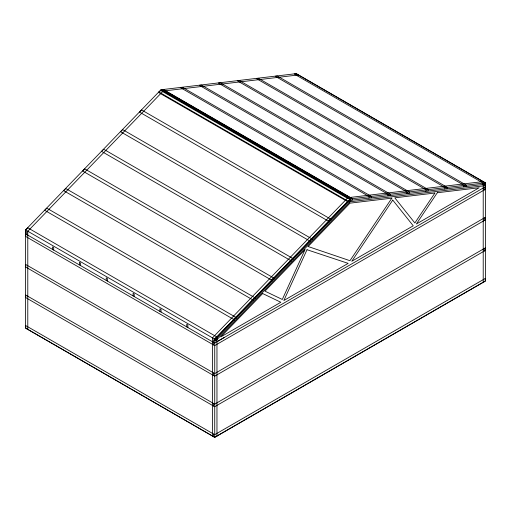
<?xml version="1.0" encoding="UTF-8"?>
<svg xmlns="http://www.w3.org/2000/svg" width="511" height="511" viewBox="0 0 511 511"><rect width="100%" height="100%" fill="white"/><g stroke="black" fill="none" stroke-linecap="round" stroke-linejoin="round"><path stroke-width="0.77" d="M296.067 74.351L296.271 73.635L485.45 182.855L485.45 281.063L214.729 437.365L25.55 328.145L25.55 229.937L160.908 89.783L296.271 73.635M352.047 200.133L352.456 198.696L163.52 89.617L161.444 89.866L350.38 198.945L349.965 200.382L214.697 340.447L213.579 339.802L213.579 344.963M368.936 198.121L369.351 196.684L180.415 87.598L182.491 87.355L371.427 196.435L371.012 197.872M387.906 195.854L388.315 194.416L199.379 85.337L201.462 85.088L390.398 194.174L389.982 195.611M406.877 193.592L407.286 192.155L218.35 83.076L220.433 82.827L409.362 191.906L408.953 193.343M425.842 191.331L426.257 189.894L237.321 80.815L239.397 80.566L428.333 189.645L427.924 191.082M444.813 189.07L445.222 187.633L256.292 78.547L258.368 78.304L447.304 187.384L446.889 188.821M463.784 186.809L464.192 185.365L275.257 76.286L277.339 76.037L466.268 185.123L465.86 186.56M482.748 184.541L483.163 183.104L294.227 74.025L296.303 73.776L485.239 182.855L484.83 184.299M349.984 198.945L485.45 182.855L484.626 185.736L349.262 201.877L350.092 199.003L160.908 89.783M350.073 199.054L214.799 339.119M25.761 229.976L27.837 227.823L216.773 336.902L217.188 337.867M216.773 336.902L214.697 339.055L215.553 341.08L350.916 200.925L350.092 199.003L214.729 339.157L214.729 437.365M233.661 319.413L235.743 317.261L46.808 208.181L44.732 210.334L233.661 319.413L234.076 320.378M252.632 299.772L254.708 297.626L65.778 188.54L63.696 190.692L252.632 299.772L253.047 300.736M271.603 280.137L273.679 277.984L84.743 168.905L82.667 171.051L271.603 280.137L272.012 281.095M290.567 260.495L292.65 258.342L103.714 149.263L101.638 151.416L290.567 260.495L290.983 261.453M309.538 240.853L311.621 238.701L122.685 129.622L120.602 131.774L309.538 240.853L309.953 241.818M328.509 221.212L330.585 219.059L141.649 109.98L139.573 112.133L328.509 221.212L328.918 222.176M218.05 341.093L224.252 337.477M485.45 182.855L483.214 184.152L483.214 282.353M485.239 186.828L214.697 343.028L25.761 233.949M298.507 74.925L163.143 91.073L27.786 231.228L27.786 329.435M483.214 181.565L347.857 197.712L212.493 337.867L212.493 436.075M162.99 89.534L352.168 198.753M350.591 198.945L161.553 89.802L158.544 92.491L347.48 201.57L347.889 202.535M160.55 90.377L347.352 198.23M158.832 91.935L348.01 201.155M25.55 229.937L214.729 339.157L216.964 337.867L216.964 436.075M349.556 199.418L349.965 200.382L485.239 184.247L485.239 189.409L214.697 345.608L25.761 236.529L25.761 231.362L26.879 232.007L26.879 234.594M330.585 219.059L331 220.024M311.621 238.701L312.029 239.665M292.65 258.342L293.059 259.301M273.679 277.984L274.094 278.942M254.708 297.626L255.123 298.584M235.743 317.261L236.152 318.225M484.121 187.473L484.121 190.054M484.121 218.025L484.121 220.605M484.121 248.576L484.121 251.157M213.579 372.934L213.579 375.515M213.579 403.486L213.579 406.066M213.579 434.037L213.579 436.618M187.863 327.538L187.863 324.951L186.745 324.306L186.745 326.893M161.035 312.042L161.035 309.462L159.917 308.816L159.917 311.397M134.201 296.552L134.201 293.972L133.084 293.327L133.084 295.907M107.367 281.063L107.367 278.482L106.25 277.837L106.25 280.418M80.54 265.573L80.54 262.993L79.422 262.347L79.422 264.928M53.706 250.083L53.706 247.503L52.588 246.858L52.588 249.438M304.978 249.738L282.302 299.472L264.985 291.155L304.978 249.738M307.015 249.719L283.854 300.519L348.17 263.382L307.015 249.719M391.841 198.166L349.965 260.699L308.095 246.513L349.965 203.161L391.841 198.166M392.755 200.088L351.766 261.306L413.252 225.811L392.755 200.088M434.906 193.03L414.855 222.981L394.799 197.814L434.906 193.03M437.307 192.743L416.369 224.01L479.177 187.748L437.307 192.743M262.673 293.544L220.758 336.947L280.826 302.263L262.673 293.544M485.239 217.379L214.697 373.579L25.761 264.5L25.761 267.081L214.697 376.16L485.239 219.96L485.239 217.379M485.239 247.931L214.697 404.131L25.761 295.051L25.761 297.632L214.697 406.711L485.239 250.511L485.239 247.931M485.239 278.482L214.697 434.682L25.761 325.603L25.761 328.183L214.697 437.263L485.239 281.063L485.239 278.482"/></g></svg>
